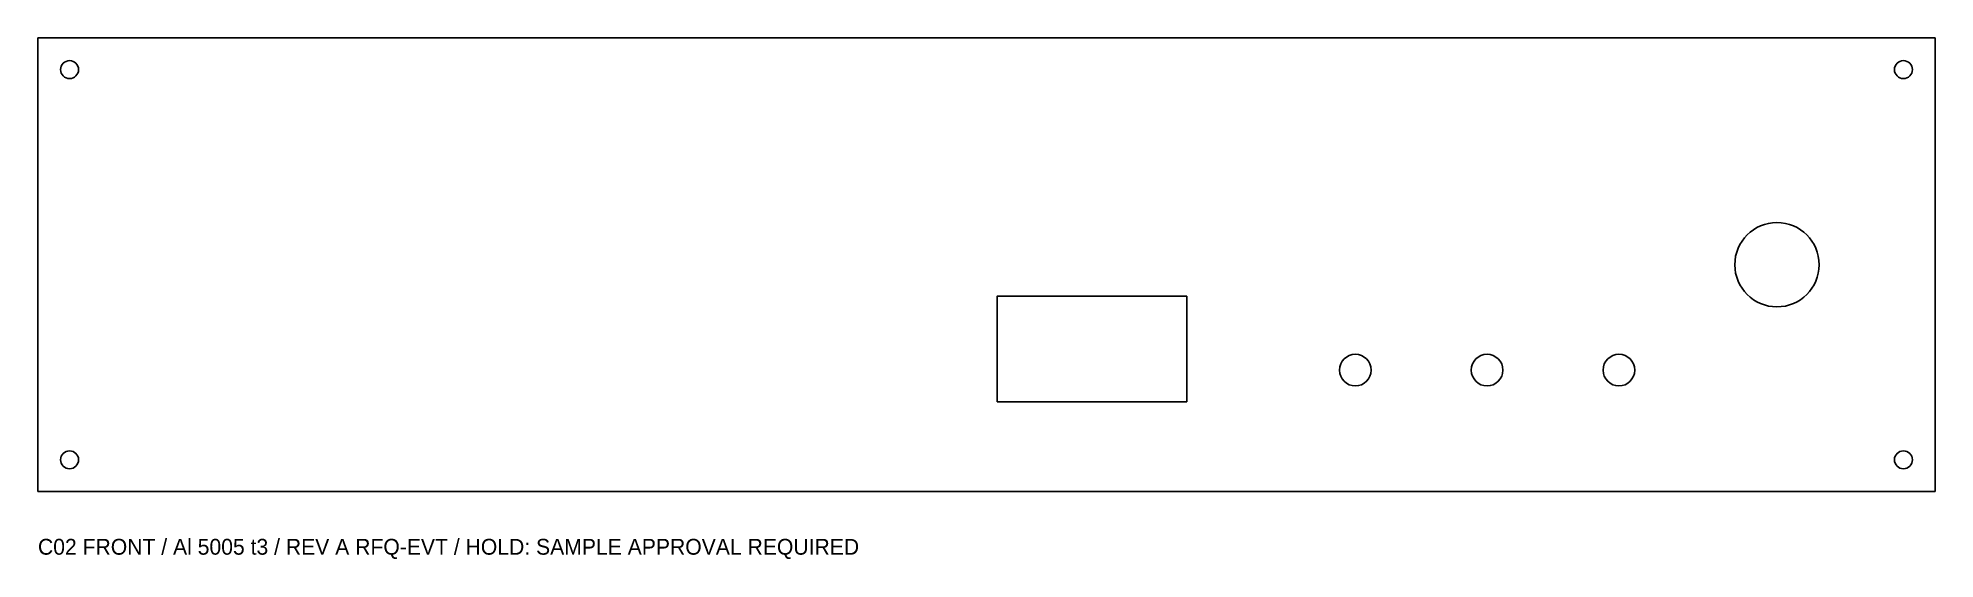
# Model space of a CAD drawing. Header units: millimetres. Extents: x 0 to 360, y -13 to 86.
import ezdxf

# ---------------------------------------------------------------- set-up
doc = ezdxf.new("R2010")
doc.units = ezdxf.units.MM
for name, color, linetype in [('CUT', 7, 'Continuous'), ('HOLD', 30, 'Continuous'), ('TEXT', 3, 'Continuous')]:
    doc.layers.add(name, color=color, linetype=linetype)

msp = doc.modelspace()

# ---------------------------------------------------------------- linework, layer by layer
at = {"layer": 'CUT'}
msp.add_lwpolyline([(0, 0), (360, 0), (360, 86), (0, 86)], close=True, dxfattribs=at)
for centre in [(6, 80), (354, 80), (6, 6), (354, 6)]:
    msp.add_circle(centre, 1.7, dxfattribs=at)
at = {"layer": 'HOLD'}
msp.add_lwpolyline([(182, 17), (218, 17), (218, 37), (182, 37)], close=True, dxfattribs=at)
for centre, radius in [((330, 43), 8), ((250, 23), 3), ((275, 23), 3), ((300, 23), 3)]:
    msp.add_circle(centre, radius, dxfattribs=at)

# ---------------------------------------------------------------- texts
at = {"layer": 'TEXT'}
msp.add_text('C02 FRONT / Al 5005 t3 / REV A RFQ-EVT / HOLD: SAMPLE APPROVAL REQUIRED', height=3, dxfattribs=at).set_placement((0, -12))

doc.saveas('drawing.dxf')
